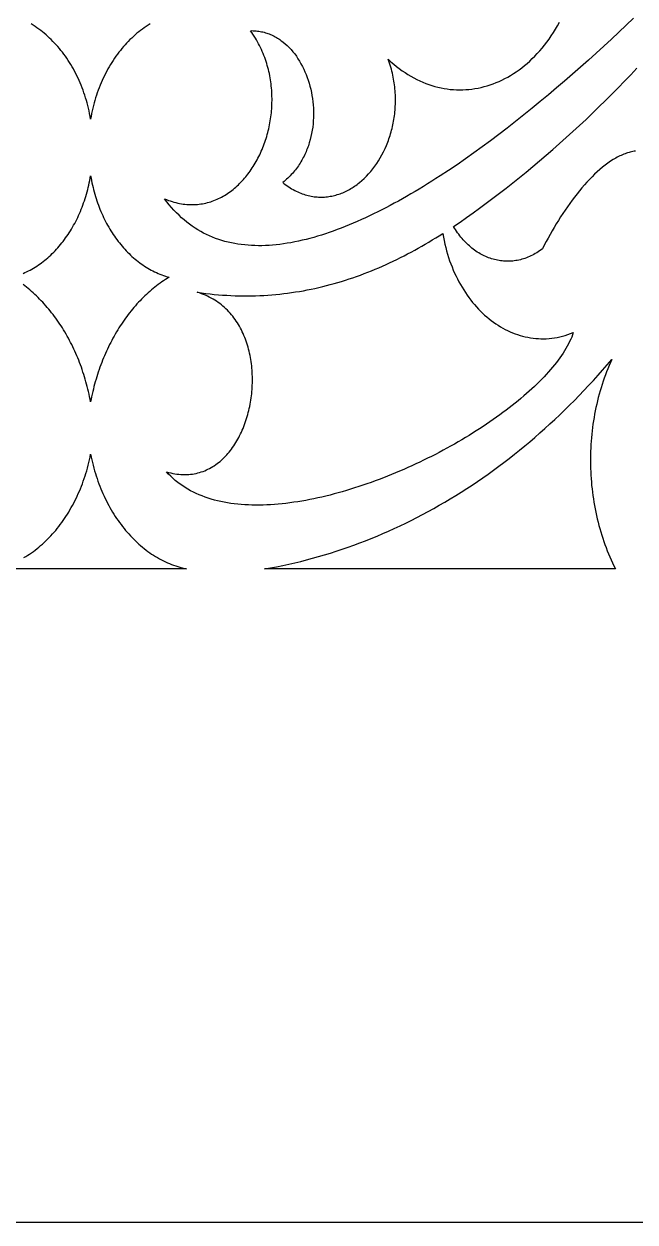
# Model space of a CAD drawing. Extents: x -4950 to -2150, y -1354 to 1346.
# Drawn here: x -4089 to -3925.2, y -1354.4 to -1033.4 of the extents above; entities that cross this region are included whole.
import ezdxf

# ---------------------------------------------------------------- set-up
doc = ezdxf.new("R2010")
doc.units = 0
doc.layers.add('LAYER_1', color=18, linetype='CONTINUOUS')

msp = doc.modelspace()

# ---------------------------------------------------------------- linework, layer by layer
at = {"layer": 'LAYER_1'}
for points in [[(-4949.84, -1354.38), (-2149.84, -1354.38), (-2149.84, 1345.62), (-4949.84, 1345.62)], [(-3941.79, -1116.05), (-3941.99, -1116.64), (-3942.22, -1117.24), (-3942.48, -1117.84), (-3942.76, -1118.45), (-3943.06, -1119.06), (-3943.39, -1119.67), (-3943.74, -1120.29), (-3944.11, -1120.91), (-3944.51, -1121.53), (-3944.92, -1122.16), (-3945.36, -1122.79), (-3945.82, -1123.42), (-3946.3, -1124.06), (-3946.8, -1124.69), (-3947.33, -1125.33), (-3947.87, -1125.97), (-3948.43, -1126.61), (-3949.01, -1127.25), (-3949.61, -1127.89), (-3950.23, -1128.54), (-3950.86, -1129.18), (-3951.52, -1129.83), (-3952.19, -1130.47), (-3952.88, -1131.11), (-3953.58, -1131.76), (-3954.31, -1132.4), (-3955.04, -1133.04), (-3955.8, -1133.68), (-3956.57, -1134.32), (-3957.35, -1134.96), (-3958.15, -1135.6), (-3958.96, -1136.23), (-3959.79, -1136.86), (-3960.63, -1137.49), (-3961.49, -1138.12), (-3962.35, -1138.74), (-3963.23, -1139.36), (-3964.13, -1139.98), (-3965.03, -1140.59), (-3965.95, -1141.2), (-3966.87, -1141.81), (-3967.81, -1142.41), (-3968.76, -1143.01), (-3969.72, -1143.6), (-3970.69, -1144.19), (-3971.66, -1144.77), (-3972.65, -1145.34), (-3973.65, -1145.91), (-3974.65, -1146.48), (-3975.66, -1147.04), (-3976.68, -1147.59), (-3977.71, -1148.14), (-3978.74, -1148.68), (-3979.78, -1149.21), (-3980.83, -1149.73), (-3981.88, -1150.25), (-3982.94, -1150.76), (-3984.01, -1151.26), (-3985.08, -1151.76), (-3986.15, -1152.24), (-3987.23, -1152.72), (-3988.31, -1153.19), (-3989.39, -1153.65), (-3990.48, -1154.1), (-3991.57, -1154.54), (-3992.67, -1154.97), (-3993.76, -1155.39), (-3994.86, -1155.8), (-3995.96, -1156.2), (-3997.06, -1156.59), (-3998.16, -1156.97), (-3999.26, -1157.33), (-4000.36, -1157.69), (-4001.47, -1158.04), (-4002.57, -1158.37), (-4003.67, -1158.69), (-4004.76, -1159), (-4005.86, -1159.3), (-4006.95, -1159.58), (-4008.05, -1159.85), (-4009.14, -1160.11), (-4010.22, -1160.36), (-4011.3, -1160.59), (-4012.38, -1160.81), (-4013.46, -1161.01), (-4014.53, -1161.2), (-4015.59, -1161.37), (-4016.65, -1161.53), (-4017.71, -1161.68), (-4018.76, -1161.81), (-4019.8, -1161.93), (-4020.83, -1162.03), (-4021.86, -1162.11), (-4022.88, -1162.18), (-4023.9, -1162.23), (-4024.9, -1162.27), (-4025.9, -1162.28), (-4026.89, -1162.29), (-4027.87, -1162.27), (-4028.84, -1162.24), (-4029.8, -1162.19), (-4030.75, -1162.12), (-4031.69, -1162.03), (-4032.62, -1161.93), (-4033.54, -1161.81), (-4034.45, -1161.66), (-4035.34, -1161.5), (-4036.22, -1161.32), (-4037.09, -1161.12), (-4037.95, -1160.91), (-4038.8, -1160.67), (-4039.63, -1160.41), (-4040.44, -1160.13), (-4041.25, -1159.83), (-4042.03, -1159.51), (-4042.81, -1159.17), (-4043.56, -1158.81), (-4044.3, -1158.43), (-4045.03, -1158.02), (-4045.74, -1157.59), (-4046.43, -1157.14), (-4047.11, -1156.67), (-4047.77, -1156.18), (-4048.41, -1155.66), (-4049.03, -1155.12), (-4049.63, -1154.56), (-4050.22, -1153.97), (-4050.78, -1153.36), (-4050.21, -1153.52), (-4049.65, -1153.66), (-4049.09, -1153.78), (-4048.53, -1153.88), (-4047.98, -1153.96), (-4047.44, -1154.02), (-4046.91, -1154.06), (-4046.38, -1154.09), (-4045.86, -1154.1), (-4045.34, -1154.08), (-4044.83, -1154.06), (-4044.33, -1154.01), (-4043.83, -1153.95), (-4043.34, -1153.87), (-4042.86, -1153.77), (-4042.38, -1153.66), (-4041.91, -1153.53), (-4041.45, -1153.39), (-4040.99, -1153.23), (-4040.54, -1153.05), (-4040.1, -1152.86), (-4039.66, -1152.66), (-4039.23, -1152.44), (-4038.81, -1152.21), (-4038.4, -1151.97), (-4037.99, -1151.71), (-4037.59, -1151.44), (-4037.2, -1151.15), (-4036.81, -1150.86), (-4036.43, -1150.55), (-4036.06, -1150.23), (-4035.7, -1149.89), (-4035.34, -1149.55), (-4034.99, -1149.19), (-4034.65, -1148.83), (-4034.32, -1148.45), (-4033.99, -1148.06), (-4033.67, -1147.67), (-4033.36, -1147.26), (-4033.06, -1146.84), (-4032.77, -1146.42), (-4032.48, -1145.98), (-4032.2, -1145.54), (-4031.93, -1145.09), (-4031.67, -1144.63), (-4031.41, -1144.16), (-4031.17, -1143.68), (-4030.93, -1143.2), (-4030.7, -1142.71), (-4030.47, -1142.22), (-4030.26, -1141.71), (-4030.06, -1141.2), (-4029.86, -1140.69), (-4029.67, -1140.17), (-4029.49, -1139.64), (-4029.32, -1139.11), (-4029.16, -1138.57), (-4029, -1138.03), (-4028.86, -1137.49), (-4028.72, -1136.94), (-4028.59, -1136.39), (-4028.47, -1135.83), (-4028.36, -1135.27), (-4028.26, -1134.71), (-4028.17, -1134.14), (-4028.09, -1133.57), (-4028.01, -1133.01), (-4027.95, -1132.43), (-4027.89, -1131.86), (-4027.84, -1131.29), (-4027.81, -1130.71), (-4027.78, -1130.14), (-4027.76, -1129.56), (-4027.75, -1128.98), (-4027.75, -1128.41), (-4027.76, -1127.83), (-4027.78, -1127.26), (-4027.81, -1126.68), (-4027.85, -1126.11), (-4027.9, -1125.54), (-4027.95, -1124.97), (-4028.02, -1124.4), (-4028.1, -1123.84), (-4028.19, -1123.27), (-4028.28, -1122.71), (-4028.39, -1122.16), (-4028.51, -1121.6), (-4028.64, -1121.05), (-4028.77, -1120.51), (-4028.92, -1119.97), (-4029.08, -1119.43), (-4029.25, -1118.9), (-4029.43, -1118.37), (-4029.62, -1117.85), (-4029.81, -1117.33), (-4030.02, -1116.82), (-4030.24, -1116.32), (-4030.47, -1115.82), (-4030.72, -1115.33), (-4030.97, -1114.85), (-4031.23, -1114.37), (-4031.5, -1113.9), (-4031.79, -1113.44), (-4032.08, -1112.99), (-4032.39, -1112.54), (-4032.71, -1112.11), (-4033.03, -1111.68), (-4033.37, -1111.26), (-4033.72, -1110.85), (-4034.08, -1110.45), (-4034.45, -1110.06), (-4034.84, -1109.69), (-4035.23, -1109.32), (-4035.64, -1108.96), (-4036.05, -1108.62), (-4036.48, -1108.28), (-4036.92, -1107.96), (-4037.37, -1107.65), (-4037.84, -1107.35), (-4038.31, -1107.06), (-4038.8, -1106.79), (-4039.3, -1106.53), (-4039.81, -1106.28), (-4040.33, -1106.05), (-4040.86, -1105.83), (-4041.41, -1105.63), (-4041.96, -1105.44), (-4042.53, -1105.26), (-4041.39, -1105.42), (-4040.25, -1105.56), (-4039.11, -1105.69), (-4037.98, -1105.81), (-4036.85, -1105.91), (-4035.73, -1105.99), (-4034.61, -1106.06), (-4033.5, -1106.12), (-4032.39, -1106.16), (-4031.28, -1106.19), (-4030.18, -1106.21), (-4029.08, -1106.21), (-4027.99, -1106.2), (-4026.9, -1106.17), (-4025.81, -1106.13), (-4024.73, -1106.08), (-4023.65, -1106.01), (-4022.57, -1105.93), (-4021.5, -1105.84), (-4020.44, -1105.73), (-4019.37, -1105.61), (-4018.31, -1105.48), (-4017.26, -1105.33), (-4016.2, -1105.17), (-4015.15, -1105), (-4014.11, -1104.82), (-4013.07, -1104.63), (-4012.03, -1104.42), (-4010.99, -1104.2), (-4009.96, -1103.96), (-4008.93, -1103.72), (-4007.91, -1103.46), (-4006.89, -1103.19), (-4005.87, -1102.91), (-4004.86, -1102.62), (-4003.85, -1102.32), (-4002.84, -1102), (-4001.83, -1101.68), (-4000.83, -1101.34), (-3999.83, -1100.99), (-3998.84, -1100.63), (-3997.85, -1100.26), (-3996.86, -1099.88), (-3995.87, -1099.49), (-3994.89, -1099.08), (-3993.91, -1098.67), (-3992.93, -1098.24), (-3991.96, -1097.81), (-3990.99, -1097.36), (-3990.02, -1096.91), (-3989.05, -1096.44), (-3988.09, -1095.97), (-3987.13, -1095.48), (-3986.18, -1094.98), (-3985.22, -1094.48), (-3984.27, -1093.96), (-3983.32, -1093.44), (-3982.38, -1092.9), (-3981.43, -1092.36), (-3980.49, -1091.81), (-3979.56, -1091.24), (-3978.62, -1090.67), (-3977.69, -1090.09), (-3976.76, -1089.5), (-3976.59, -1090.46), (-3976.4, -1091.4), (-3976.2, -1092.33), (-3975.97, -1093.24), (-3975.73, -1094.15), (-3975.47, -1095.04), (-3975.2, -1095.92), (-3974.91, -1096.78), (-3974.6, -1097.63), (-3974.28, -1098.47), (-3973.94, -1099.29), (-3973.58, -1100.1), (-3973.21, -1100.89), (-3972.83, -1101.67), (-3972.43, -1102.43), (-3972.02, -1103.17), (-3971.59, -1103.91), (-3971.15, -1104.62), (-3970.7, -1105.32), (-3970.24, -1106), (-3969.76, -1106.67), (-3969.27, -1107.32), (-3968.77, -1107.95), (-3968.25, -1108.56), (-3967.73, -1109.16), (-3967.19, -1109.74), (-3966.65, -1110.3), (-3966.09, -1110.84), (-3965.53, -1111.36), (-3964.95, -1111.87), (-3964.36, -1112.35), (-3963.77, -1112.82), (-3963.17, -1113.26), (-3962.55, -1113.69), (-3961.93, -1114.1), (-3961.31, -1114.48), (-3960.67, -1114.85), (-3960.03, -1115.19), (-3959.38, -1115.52), (-3958.72, -1115.82), (-3958.06, -1116.1), (-3957.39, -1116.36), (-3956.72, -1116.59), (-3956.04, -1116.81), (-3955.35, -1117), (-3954.66, -1117.17), (-3953.97, -1117.32), (-3953.27, -1117.44), (-3952.57, -1117.54), (-3951.86, -1117.61), (-3951.15, -1117.67), (-3950.44, -1117.69), (-3949.73, -1117.7), (-3949.01, -1117.68), (-3948.29, -1117.63), (-3947.57, -1117.56), (-3946.85, -1117.46), (-3946.13, -1117.34), (-3945.41, -1117.19), (-3944.68, -1117.01), (-3943.96, -1116.81), (-3943.23, -1116.59), (-3942.51, -1116.33)], [(-4024.49, -1179.38), (-4022.87, -1179.09), (-4021.26, -1178.79), (-4019.64, -1178.46), (-4018.03, -1178.11), (-4016.42, -1177.75), (-4014.82, -1177.36), (-4013.22, -1176.95), (-4011.62, -1176.53), (-4010.03, -1176.08), (-4008.44, -1175.62), (-4006.86, -1175.14), (-4005.28, -1174.63), (-4003.7, -1174.11), (-4002.13, -1173.57), (-4000.57, -1173.01), (-3999.01, -1172.43), (-3997.45, -1171.83), (-3995.9, -1171.21), (-3994.35, -1170.57), (-3992.81, -1169.92), (-3991.27, -1169.24), (-3989.74, -1168.55), (-3988.21, -1167.84), (-3986.69, -1167.11), (-3985.18, -1166.36), (-3983.67, -1165.59), (-3982.16, -1164.8), (-3980.67, -1164), (-3979.17, -1163.18), (-3977.69, -1162.33), (-3976.21, -1161.47), (-3974.73, -1160.6), (-3973.27, -1159.7), (-3971.81, -1158.79), (-3970.35, -1157.85), (-3968.9, -1156.9), (-3967.46, -1155.94), (-3966.03, -1154.95), (-3964.6, -1153.95), (-3963.18, -1152.92), (-3961.77, -1151.88), (-3960.36, -1150.83), (-3958.96, -1149.75), (-3957.57, -1148.66), (-3956.19, -1147.55), (-3954.81, -1146.43), (-3953.45, -1145.28), (-3952.09, -1144.12), (-3950.73, -1142.94), (-3949.39, -1141.75), (-3948.05, -1140.53), (-3946.73, -1139.31), (-3945.41, -1138.06), (-3944.1, -1136.8), (-3942.79, -1135.51), (-3941.5, -1134.22), (-3940.22, -1132.9), (-3938.94, -1131.57), (-3937.67, -1130.23), (-3936.41, -1128.86), (-3935.16, -1127.48), (-3933.92, -1126.09), (-3932.69, -1124.67), (-3931.47, -1123.24), (-3931.84, -1124.06), (-3932.2, -1124.89), (-3932.54, -1125.72), (-3932.87, -1126.56), (-3933.19, -1127.41), (-3933.5, -1128.26), (-3933.79, -1129.11), (-3934.07, -1129.97), (-3934.34, -1130.83), (-3934.6, -1131.7), (-3934.85, -1132.58), (-3935.08, -1133.45), (-3935.3, -1134.34), (-3935.51, -1135.22), (-3935.71, -1136.11), (-3935.89, -1137), (-3936.06, -1137.9), (-3936.22, -1138.79), (-3936.37, -1139.69), (-3936.51, -1140.6), (-3936.63, -1141.5), (-3936.74, -1142.41), (-3936.84, -1143.31), (-3936.93, -1144.22), (-3937, -1145.14), (-3937.06, -1146.05), (-3937.11, -1146.96), (-3937.15, -1147.87), (-3937.18, -1148.79), (-3937.19, -1149.7), (-3937.19, -1150.62), (-3937.18, -1151.53), (-3937.16, -1152.44), (-3937.13, -1153.36), (-3937.08, -1154.27), (-3937.02, -1155.18), (-3936.95, -1156.09), (-3936.87, -1157), (-3936.77, -1157.9), (-3936.66, -1158.81), (-3936.55, -1159.71), (-3936.41, -1160.61), (-3936.27, -1161.51), (-3936.12, -1162.4), (-3935.95, -1163.29), (-3935.77, -1164.18), (-3935.58, -1165.07), (-3935.37, -1165.95), (-3935.16, -1166.83), (-3934.93, -1167.7), (-3934.69, -1168.57), (-3934.44, -1169.43), (-3934.18, -1170.29), (-3933.9, -1171.15), (-3933.62, -1172), (-3933.32, -1172.84), (-3933, -1173.68), (-3932.68, -1174.52), (-3932.35, -1175.34), (-3932, -1176.16), (-3931.64, -1176.98), (-3931.27, -1177.79), (-3930.89, -1178.59), (-3930.49, -1179.38)]]:
    msp.add_lwpolyline(points, close=True, dxfattribs=at)
for points in [[(-4055.17, -1033.35), (-4055.69, -1033.67), (-4056.21, -1034), (-4056.72, -1034.35), (-4057.22, -1034.71), (-4057.71, -1035.08), (-4058.21, -1035.47), (-4058.69, -1035.86), (-4059.17, -1036.27), (-4059.64, -1036.69), (-4060.1, -1037.12), (-4060.56, -1037.56), (-4061.01, -1038.01), (-4061.45, -1038.48), (-4061.88, -1038.95), (-4062.31, -1039.43), (-4062.73, -1039.93), (-4063.14, -1040.44), (-4063.54, -1040.95), (-4063.94, -1041.48), (-4064.33, -1042.01), (-4064.71, -1042.56), (-4065.08, -1043.11), (-4065.44, -1043.67), (-4065.79, -1044.25), (-4066.14, -1044.83), (-4066.47, -1045.42), (-4066.8, -1046.02), (-4067.12, -1046.63), (-4067.42, -1047.24), (-4067.72, -1047.87), (-4068.01, -1048.5), (-4068.29, -1049.14), (-4068.56, -1049.79), (-4068.82, -1050.44), (-4069.07, -1051.11), (-4069.31, -1051.78), (-4069.53, -1052.45), (-4069.75, -1053.14), (-4069.96, -1053.83), (-4070.15, -1054.53), (-4070.34, -1055.23), (-4070.51, -1055.94), (-4070.68, -1056.66), (-4070.83, -1057.38), (-4070.97, -1058.11), (-4071.1, -1058.84), (-4071.23, -1058.11), (-4071.37, -1057.38), (-4071.52, -1056.66), (-4071.68, -1055.94), (-4071.86, -1055.23), (-4072.04, -1054.53), (-4072.24, -1053.83), (-4072.45, -1053.14), (-4072.66, -1052.45), (-4072.89, -1051.78), (-4073.13, -1051.11), (-4073.38, -1050.44), (-4073.64, -1049.79), (-4073.91, -1049.14), (-4074.19, -1048.5), (-4074.47, -1047.87), (-4074.77, -1047.24), (-4075.08, -1046.63), (-4075.4, -1046.02), (-4075.72, -1045.42), (-4076.06, -1044.83), (-4076.4, -1044.25), (-4076.76, -1043.67), (-4077.12, -1043.11), (-4077.49, -1042.56), (-4077.87, -1042.01), (-4078.26, -1041.48), (-4078.65, -1040.95), (-4079.06, -1040.44), (-4079.47, -1039.93), (-4079.89, -1039.43), (-4080.31, -1038.95), (-4080.75, -1038.48), (-4081.19, -1038.01), (-4081.64, -1037.56), (-4082.1, -1037.12), (-4082.56, -1036.69), (-4083.03, -1036.27), (-4083.51, -1035.86), (-4083.99, -1035.47), (-4084.48, -1035.08), (-4084.98, -1034.71), (-4085.48, -1034.35), (-4085.99, -1034), (-4086.51, -1033.67), (-4087.03, -1033.35)], [(-3925.62, -1031.76), (-3927.58, -1033.64), (-3929.56, -1035.52), (-3931.58, -1037.41), (-3933.61, -1039.3), (-3935.67, -1041.18), (-3937.75, -1043.06), (-3939.85, -1044.94), (-3941.97, -1046.8), (-3944.11, -1048.66), (-3946.26, -1050.51), (-3948.43, -1052.34), (-3950.62, -1054.16), (-3952.81, -1055.96), (-3955.02, -1057.74), (-3957.24, -1059.5), (-3959.46, -1061.24), (-3961.7, -1062.95), (-3963.94, -1064.64), (-3966.18, -1066.29), (-3968.43, -1067.92), (-3970.69, -1069.51), (-3972.94, -1071.06), (-3975.2, -1072.58), (-3977.45, -1074.06), (-3978.57, -1074.79), (-3979.7, -1075.5), (-3980.82, -1076.2), (-3981.95, -1076.9), (-3983.07, -1077.58), (-3984.19, -1078.25), (-3985.31, -1078.91), (-3986.43, -1079.55), (-3987.54, -1080.19), (-3988.66, -1080.81), (-3989.77, -1081.41), (-3990.88, -1082.01), (-3991.99, -1082.59), (-3993.09, -1083.16), (-3994.19, -1083.72), (-3995.29, -1084.26), (-3996.39, -1084.78), (-3997.48, -1085.3), (-3998.57, -1085.79), (-3999.66, -1086.28), (-4000.74, -1086.74), (-4001.82, -1087.2), (-4002.89, -1087.63), (-4003.96, -1088.05), (-4005.03, -1088.46), (-4006.09, -1088.85), (-4007.15, -1089.22), (-4008.2, -1089.57), (-4009.25, -1089.91), (-4010.29, -1090.23), (-4011.33, -1090.53), (-4012.36, -1090.81), (-4013.39, -1091.08), (-4014.41, -1091.33), (-4015.42, -1091.55), (-4016.43, -1091.76), (-4017.43, -1091.96), (-4018.43, -1092.13), (-4019.42, -1092.28), (-4020.4, -1092.41), (-4021.38, -1092.52), (-4022.35, -1092.61), (-4023.31, -1092.68), (-4024.26, -1092.73), (-4025.21, -1092.76), (-4026.15, -1092.77), (-4027.08, -1092.75), (-4028.01, -1092.72), (-4028.92, -1092.66), (-4029.83, -1092.58), (-4030.73, -1092.47), (-4031.62, -1092.35), (-4032.5, -1092.2), (-4033.38, -1092.02), (-4034.24, -1091.83), (-4035.1, -1091.61), (-4035.95, -1091.36), (-4036.78, -1091.09), (-4037.61, -1090.8), (-4038.43, -1090.48), (-4039.24, -1090.14), (-4040.03, -1089.77), (-4040.82, -1089.37), (-4041.6, -1088.95), (-4042.36, -1088.51), (-4043.12, -1088.03), (-4043.87, -1087.54), (-4044.6, -1087.01), (-4045.32, -1086.46), (-4046.03, -1085.88), (-4046.73, -1085.27), (-4047.42, -1084.63), (-4048.1, -1083.97), (-4048.77, -1083.28), (-4049.42, -1082.55), (-4050.06, -1081.8), (-4050.69, -1081.03), (-4051.3, -1080.22), (-4050.79, -1080.42), (-4050.28, -1080.62), (-4049.78, -1080.79), (-4049.27, -1080.95), (-4048.77, -1081.1), (-4048.27, -1081.23), (-4047.78, -1081.34), (-4047.28, -1081.44), (-4046.79, -1081.53), (-4046.3, -1081.6), (-4045.82, -1081.66), (-4045.34, -1081.71), (-4044.86, -1081.74), (-4044.38, -1081.76), (-4043.91, -1081.76), (-4043.44, -1081.75), (-4042.97, -1081.73), (-4042.51, -1081.7), (-4042.05, -1081.65), (-4041.59, -1081.59), (-4041.14, -1081.51), (-4040.69, -1081.43), (-4040.24, -1081.33), (-4039.8, -1081.22), (-4039.36, -1081.1), (-4038.93, -1080.97), (-4038.5, -1080.82), (-4038.07, -1080.67), (-4037.65, -1080.5), (-4037.23, -1080.32), (-4036.81, -1080.14), (-4036.41, -1079.94), (-4036, -1079.73), (-4035.6, -1079.51), (-4035.2, -1079.28), (-4034.81, -1079.04), (-4034.43, -1078.78), (-4034.04, -1078.52), (-4033.67, -1078.25), (-4033.29, -1077.98), (-4032.93, -1077.69), (-4032.56, -1077.39), (-4032.21, -1077.08), (-4031.86, -1076.77), (-4031.51, -1076.44), (-4031.17, -1076.11), (-4030.83, -1075.77), (-4030.5, -1075.42), (-4030.18, -1075.06), (-4029.86, -1074.7), (-4029.55, -1074.33), (-4029.24, -1073.95), (-4028.94, -1073.56), (-4028.64, -1073.16), (-4028.35, -1072.76), (-4028.07, -1072.35), (-4027.79, -1071.94), (-4027.52, -1071.52), (-4027.25, -1071.09), (-4026.99, -1070.66), (-4026.74, -1070.21), (-4026.5, -1069.77), (-4026.26, -1069.32), (-4026.02, -1068.86), (-4025.8, -1068.39), (-4025.58, -1067.93), (-4025.37, -1067.45), (-4025.16, -1066.97), (-4024.96, -1066.49), (-4024.77, -1066), (-4024.59, -1065.51), (-4024.41, -1065.01), (-4024.24, -1064.51), (-4024.08, -1064.01), (-4023.93, -1063.5), (-4023.78, -1062.98), (-4023.64, -1062.47), (-4023.51, -1061.95), (-4023.38, -1061.42), (-4023.27, -1060.9), (-4023.16, -1060.37), (-4023.06, -1059.84), (-4022.97, -1059.3), (-4022.88, -1058.77), (-4022.81, -1058.23), (-4022.74, -1057.69), (-4022.68, -1057.14), (-4022.63, -1056.6), (-4022.58, -1056.05), (-4022.55, -1055.5), (-4022.52, -1054.95), (-4022.51, -1054.4), (-4022.5, -1053.85), (-4022.5, -1053.3), (-4022.51, -1052.75), (-4022.53, -1052.19), (-4022.55, -1051.64), (-4022.59, -1051.08), (-4022.64, -1050.53), (-4022.69, -1049.97), (-4022.76, -1049.42), (-4022.83, -1048.87), (-4022.91, -1048.31), (-4023.01, -1047.76), (-4023.11, -1047.21), (-4023.22, -1046.66), (-4023.34, -1046.11), (-4023.47, -1045.56), (-4023.61, -1045.02), (-4023.77, -1044.47), (-4023.93, -1043.93), (-4024.1, -1043.39), (-4024.28, -1042.85), (-4024.47, -1042.32), (-4024.67, -1041.78), (-4024.89, -1041.25), (-4025.11, -1040.72), (-4025.34, -1040.2), (-4025.59, -1039.68), (-4025.84, -1039.16), (-4026.11, -1038.64), (-4026.39, -1038.13), (-4026.67, -1037.62), (-4026.97, -1037.12), (-4027.28, -1036.62), (-4027.6, -1036.12), (-4027.93, -1035.63), (-4028.28, -1035.15), (-4027.9, -1035.14), (-4027.52, -1035.15), (-4027.15, -1035.17), (-4026.77, -1035.2), (-4026.41, -1035.24), (-4026.04, -1035.29), (-4025.68, -1035.35), (-4025.33, -1035.42), (-4024.97, -1035.5), (-4024.62, -1035.59), (-4024.28, -1035.69), (-4023.93, -1035.79), (-4023.59, -1035.91), (-4023.26, -1036.04), (-4022.93, -1036.17), (-4022.6, -1036.31), (-4022.27, -1036.47), (-4021.95, -1036.63), (-4021.64, -1036.79), (-4021.33, -1036.97), (-4021.02, -1037.15), (-4020.71, -1037.35), (-4020.41, -1037.55), (-4020.12, -1037.76), (-4019.83, -1037.97), (-4019.54, -1038.19), (-4018.98, -1038.66), (-4018.43, -1039.16), (-4017.91, -1039.68), (-4017.4, -1040.23), (-4016.91, -1040.8), (-4016.43, -1041.4), (-4015.98, -1042.02), (-4015.55, -1042.66), (-4015.13, -1043.33), (-4014.74, -1044.01), (-4014.36, -1044.71), (-4014.01, -1045.43), (-4013.68, -1046.16), (-4013.37, -1046.91), (-4013.07, -1047.68), (-4012.81, -1048.45), (-4012.56, -1049.24), (-4012.34, -1050.04), (-4012.14, -1050.86), (-4011.96, -1051.68), (-4011.8, -1052.5), (-4011.67, -1053.34), (-4011.56, -1054.18), (-4011.48, -1055.03), (-4011.42, -1055.88), (-4011.39, -1056.73), (-4011.38, -1057.58), (-4011.4, -1058.44), (-4011.45, -1059.29), (-4011.52, -1060.15), (-4011.61, -1061), (-4011.74, -1061.85), (-4011.89, -1062.69), (-4012.07, -1063.52), (-4012.28, -1064.35), (-4012.51, -1065.18), (-4012.64, -1065.58), (-4012.77, -1065.99), (-4012.92, -1066.39), (-4013.07, -1066.79), (-4013.22, -1067.19), (-4013.39, -1067.59), (-4013.56, -1067.98), (-4013.74, -1068.37), (-4013.93, -1068.75), (-4014.12, -1069.13), (-4014.32, -1069.51), (-4014.53, -1069.89), (-4014.75, -1070.26), (-4014.97, -1070.63), (-4015.2, -1070.99), (-4015.44, -1071.35), (-4015.69, -1071.7), (-4015.95, -1072.05), (-4016.21, -1072.4), (-4016.48, -1072.74), (-4016.76, -1073.07), (-4017.05, -1073.41), (-4017.34, -1073.73), (-4017.65, -1074.05), (-4017.96, -1074.37), (-4018.28, -1074.68), (-4018.61, -1074.98), (-4018.94, -1075.28), (-4019.29, -1075.57), (-4019.64, -1075.86), (-4019.24, -1076.17), (-4018.84, -1076.46), (-4018.44, -1076.74), (-4018.04, -1077.01), (-4017.64, -1077.26), (-4017.24, -1077.5), (-4016.83, -1077.73), (-4016.43, -1077.95), (-4016.03, -1078.15), (-4015.62, -1078.34), (-4015.22, -1078.52), (-4014.82, -1078.68), (-4014.42, -1078.83), (-4014.01, -1078.97), (-4013.61, -1079.1), (-4013.21, -1079.22), (-4012.81, -1079.32), (-4012.41, -1079.42), (-4012.01, -1079.5), (-4011.61, -1079.57), (-4011.21, -1079.63), (-4010.81, -1079.67), (-4010.41, -1079.71), (-4010.02, -1079.73), (-4009.62, -1079.75), (-4009.23, -1079.75), (-4008.84, -1079.74), (-4008.44, -1079.72), (-4008.06, -1079.69), (-4007.67, -1079.65), (-4007.28, -1079.6), (-4006.9, -1079.54), (-4006.52, -1079.47), (-4006.13, -1079.39), (-4005.76, -1079.3), (-4005.38, -1079.2), (-4005.01, -1079.09), (-4004.63, -1078.97), (-4004.26, -1078.84), (-4003.9, -1078.7), (-4003.53, -1078.56), (-4003.17, -1078.4), (-4002.81, -1078.23), (-4002.46, -1078.06), (-4002.1, -1077.87), (-4001.75, -1077.68), (-4001.41, -1077.48), (-4001.06, -1077.27), (-4000.72, -1077.06), (-4000.38, -1076.83), (-4000.05, -1076.6), (-3999.72, -1076.35), (-3999.39, -1076.1), (-3999.07, -1075.85), (-3998.43, -1075.31), (-3997.81, -1074.74), (-3997.21, -1074.14), (-3996.62, -1073.52), (-3996.05, -1072.86), (-3995.5, -1072.18), (-3994.97, -1071.48), (-3994.46, -1070.75), (-3993.97, -1070), (-3993.5, -1069.22), (-3993.05, -1068.42), (-3992.63, -1067.6), (-3992.22, -1066.76), (-3991.85, -1065.9), (-3991.49, -1065.02), (-3991.33, -1064.58), (-3991.17, -1064.13), (-3991.01, -1063.67), (-3990.86, -1063.22), (-3990.72, -1062.75), (-3990.59, -1062.29), (-3990.46, -1061.82), (-3990.34, -1061.34), (-3990.23, -1060.87), (-3990.12, -1060.39), (-3990.02, -1059.9), (-3989.93, -1059.41), (-3989.85, -1058.92), (-3989.77, -1058.43), (-3989.7, -1057.94), (-3989.64, -1057.44), (-3989.59, -1056.93), (-3989.54, -1056.43), (-3989.5, -1055.92), (-3989.47, -1055.42), (-3989.45, -1054.9), (-3989.43, -1054.39), (-3989.43, -1053.88), (-3989.43, -1053.36), (-3989.44, -1052.84), (-3989.46, -1052.32), (-3989.49, -1051.8), (-3989.53, -1051.27), (-3989.57, -1050.75), (-3989.63, -1050.22), (-3989.69, -1049.69), (-3989.76, -1049.17), (-3989.84, -1048.64), (-3989.93, -1048.11), (-3990.03, -1047.58), (-3990.14, -1047.04), (-3990.26, -1046.51), (-3990.39, -1045.98), (-3990.53, -1045.45), (-3990.68, -1044.92), (-3990.83, -1044.38), (-3991, -1043.85), (-3991.18, -1043.32), (-3991.37, -1042.79), (-3990.64, -1043.46), (-3989.9, -1044.11), (-3989.15, -1044.72), (-3988.4, -1045.31), (-3987.64, -1045.87), (-3986.87, -1046.39), (-3986.1, -1046.89), (-3985.31, -1047.36), (-3984.52, -1047.8), (-3983.73, -1048.22), (-3982.93, -1048.6), (-3982.13, -1048.95), (-3981.32, -1049.28), (-3980.51, -1049.58), (-3979.69, -1049.85), (-3978.87, -1050.09), (-3978.05, -1050.3), (-3977.22, -1050.48), (-3976.4, -1050.64), (-3975.57, -1050.77), (-3974.74, -1050.87), (-3973.91, -1050.94), (-3973.08, -1050.98), (-3972.25, -1051), (-3971.42, -1050.99), (-3970.6, -1050.95), (-3969.77, -1050.89), (-3968.94, -1050.79), (-3968.12, -1050.67), (-3967.3, -1050.52), (-3966.49, -1050.35), (-3965.67, -1050.15), (-3964.86, -1049.92), (-3964.06, -1049.66), (-3963.26, -1049.38), (-3962.46, -1049.07), (-3961.67, -1048.73), (-3960.89, -1048.37), (-3960.11, -1047.98), (-3959.34, -1047.57), (-3958.58, -1047.12), (-3957.82, -1046.66), (-3957.07, -1046.16), (-3956.33, -1045.64), (-3955.6, -1045.1), (-3954.88, -1044.52), (-3954.17, -1043.93), (-3953.47, -1043.3), (-3952.78, -1042.65), (-3952.1, -1041.98), (-3951.43, -1041.28), (-3950.77, -1040.55), (-3950.13, -1039.8), (-3949.49, -1039.02), (-3948.88, -1038.22), (-3948.27, -1037.4), (-3947.68, -1036.54), (-3947.1, -1035.67), (-3946.54, -1034.77), (-3945.99, -1033.84), (-3945.46, -1032.89)], [(-3925.09, -1067.44), (-3925.44, -1067.48), (-3925.8, -1067.54), (-3926.15, -1067.61), (-3926.51, -1067.69), (-3926.86, -1067.78), (-3927.22, -1067.88), (-3927.57, -1067.99), (-3927.93, -1068.12), (-3928.28, -1068.25), (-3928.64, -1068.4), (-3929, -1068.56), (-3929.35, -1068.72), (-3929.71, -1068.9), (-3930.07, -1069.09), (-3930.42, -1069.28), (-3931.14, -1069.7), (-3931.85, -1070.16), (-3932.56, -1070.66), (-3933.26, -1071.19), (-3933.97, -1071.75), (-3934.67, -1072.34), (-3935.37, -1072.97), (-3936.07, -1073.62), (-3936.76, -1074.3), (-3937.44, -1075.01), (-3938.13, -1075.74), (-3938.8, -1076.5), (-3939.47, -1077.28), (-3940.14, -1078.08), (-3940.79, -1078.9), (-3941.44, -1079.73), (-3942.09, -1080.59), (-3942.72, -1081.46), (-3943.35, -1082.34), (-3943.96, -1083.24), (-3944.57, -1084.15), (-3945.17, -1085.07), (-3945.76, -1085.99), (-3946.33, -1086.93), (-3946.9, -1087.87), (-3947.46, -1088.82), (-3948, -1089.76), (-3948.53, -1090.72), (-3949.05, -1091.67), (-3949.55, -1092.62), (-3950.04, -1093.57), (-3950.42, -1093.86), (-3950.8, -1094.13), (-3951.18, -1094.39), (-3951.57, -1094.64), (-3951.96, -1094.88), (-3952.35, -1095.1), (-3952.75, -1095.31), (-3953.14, -1095.5), (-3953.54, -1095.69), (-3953.94, -1095.86), (-3954.34, -1096.02), (-3954.75, -1096.16), (-3955.15, -1096.29), (-3955.56, -1096.41), (-3955.96, -1096.52), (-3956.37, -1096.62), (-3956.78, -1096.7), (-3957.19, -1096.77), (-3957.6, -1096.83), (-3958.01, -1096.88), (-3958.42, -1096.91), (-3958.83, -1096.93), (-3959.24, -1096.94), (-3959.65, -1096.94), (-3960.05, -1096.93), (-3960.46, -1096.9), (-3960.87, -1096.86), (-3961.27, -1096.81), (-3961.68, -1096.75), (-3962.08, -1096.68), (-3962.48, -1096.59), (-3962.88, -1096.5), (-3963.28, -1096.39), (-3963.68, -1096.27), (-3964.07, -1096.14), (-3964.46, -1096), (-3964.85, -1095.84), (-3965.24, -1095.68), (-3965.62, -1095.5), (-3966, -1095.32), (-3966.38, -1095.12), (-3966.76, -1094.91), (-3967.13, -1094.69), (-3967.5, -1094.46), (-3967.86, -1094.21), (-3968.22, -1093.96), (-3968.58, -1093.7), (-3968.93, -1093.42), (-3969.27, -1093.14), (-3969.62, -1092.84), (-3969.96, -1092.53), (-3970.29, -1092.22), (-3970.62, -1091.89), (-3970.94, -1091.55), (-3971.26, -1091.2), (-3971.57, -1090.84), (-3971.88, -1090.47), (-3972.18, -1090.09), (-3972.48, -1089.7), (-3972.77, -1089.3), (-3973.05, -1088.89), (-3973.33, -1088.47), (-3973.6, -1088.04), (-3973.86, -1087.6), (-3972.13, -1086.42), (-3970.38, -1085.21), (-3968.63, -1083.97), (-3966.87, -1082.7), (-3965.1, -1081.4), (-3963.32, -1080.07), (-3961.54, -1078.71), (-3959.76, -1077.33), (-3957.97, -1075.92), (-3956.18, -1074.49), (-3954.39, -1073.03), (-3952.6, -1071.54), (-3950.81, -1070.04), (-3949.02, -1068.51), (-3947.24, -1066.96), (-3945.45, -1065.39), (-3943.68, -1063.8), (-3941.9, -1062.19), (-3940.14, -1060.56), (-3938.38, -1058.91), (-3936.63, -1057.25), (-3934.9, -1055.57), (-3933.17, -1053.87), (-3931.45, -1052.16), (-3929.75, -1050.44), (-3928.06, -1048.7), (-3926.39, -1046.95), (-3924.73, -1045.19)], [(-4089.18, -1100.2), (-4088.71, -1099.99), (-4088.24, -1099.77), (-4087.78, -1099.54), (-4087.32, -1099.3), (-4086.87, -1099.05), (-4086.42, -1098.79), (-4085.97, -1098.52), (-4085.53, -1098.23), (-4085.09, -1097.94), (-4084.66, -1097.64), (-4084.23, -1097.33), (-4083.81, -1097.01), (-4083.39, -1096.68), (-4082.98, -1096.34), (-4082.58, -1096), (-4082.17, -1095.64), (-4081.78, -1095.27), (-4081.39, -1094.9), (-4081, -1094.52), (-4080.62, -1094.12), (-4080.25, -1093.72), (-4079.88, -1093.31), (-4079.52, -1092.9), (-4079.16, -1092.47), (-4078.81, -1092.04), (-4078.47, -1091.6), (-4078.13, -1091.15), (-4077.8, -1090.69), (-4077.47, -1090.23), (-4077.15, -1089.76), (-4076.84, -1089.28), (-4076.53, -1088.79), (-4076.23, -1088.3), (-4075.94, -1087.8), (-4075.65, -1087.29), (-4075.37, -1086.78), (-4075.1, -1086.26), (-4074.83, -1085.73), (-4074.57, -1085.2), (-4074.32, -1084.66), (-4074.08, -1084.12), (-4073.84, -1083.56), (-4073.61, -1083.01), (-4073.39, -1082.44), (-4073.17, -1081.88), (-4072.97, -1081.3), (-4072.77, -1080.72), (-4072.57, -1080.14), (-4072.39, -1079.55), (-4072.21, -1078.95), (-4072.05, -1078.35), (-4071.89, -1077.75), (-4071.73, -1077.14), (-4071.59, -1076.53), (-4071.45, -1075.91), (-4071.33, -1075.29), (-4071.21, -1074.66), (-4071.1, -1074.03), (-4070.99, -1074.66), (-4070.87, -1075.29), (-4070.74, -1075.91), (-4070.61, -1076.53), (-4070.46, -1077.14), (-4070.31, -1077.75), (-4070.15, -1078.35), (-4069.98, -1078.95), (-4069.81, -1079.55), (-4069.62, -1080.14), (-4069.43, -1080.72), (-4069.23, -1081.3), (-4069.02, -1081.88), (-4068.81, -1082.44), (-4068.59, -1083.01), (-4068.36, -1083.56), (-4068.12, -1084.12), (-4067.87, -1084.66), (-4067.62, -1085.2), (-4067.36, -1085.73), (-4067.1, -1086.26), (-4066.82, -1086.78), (-4066.54, -1087.29), (-4066.26, -1087.8), (-4065.96, -1088.3), (-4065.66, -1088.79), (-4065.36, -1089.28), (-4065.05, -1089.76), (-4064.73, -1090.23), (-4064.4, -1090.69), (-4064.07, -1091.15), (-4063.73, -1091.6), (-4063.38, -1092.04), (-4063.03, -1092.47), (-4062.68, -1092.9), (-4062.32, -1093.31), (-4061.95, -1093.72), (-4061.57, -1094.12), (-4061.19, -1094.52), (-4060.81, -1094.9), (-4060.42, -1095.27), (-4060.02, -1095.64), (-4059.62, -1096), (-4059.21, -1096.34), (-4058.8, -1096.68), (-4058.39, -1097.01), (-4057.96, -1097.33), (-4057.54, -1097.64), (-4057.1, -1097.94), (-4056.67, -1098.23), (-4056.23, -1098.52), (-4055.78, -1098.79), (-4055.33, -1099.05), (-4054.88, -1099.3), (-4054.42, -1099.54), (-4053.95, -1099.77), (-4053.48, -1099.99), (-4053.01, -1100.2), (-4052.54, -1100.39), (-4052.06, -1100.58), (-4051.57, -1100.75), (-4051.08, -1100.92), (-4050.59, -1101.07), (-4050.1, -1101.21), (-4050.59, -1101.52), (-4051.08, -1101.83), (-4051.56, -1102.15), (-4052.04, -1102.48), (-4052.51, -1102.82), (-4052.99, -1103.17), (-4053.45, -1103.52), (-4053.91, -1103.88), (-4054.37, -1104.26), (-4054.82, -1104.63), (-4055.27, -1105.02), (-4055.72, -1105.42), (-4056.15, -1105.82), (-4056.59, -1106.23), (-4057.02, -1106.64), (-4057.44, -1107.07), (-4057.86, -1107.5), (-4058.27, -1107.94), (-4058.68, -1108.39), (-4059.09, -1108.84), (-4059.49, -1109.3), (-4059.88, -1109.77), (-4060.27, -1110.24), (-4060.65, -1110.72), (-4061.03, -1111.21), (-4061.4, -1111.71), (-4061.77, -1112.21), (-4062.13, -1112.71), (-4062.49, -1113.23), (-4062.84, -1113.75), (-4063.18, -1114.28), (-4063.52, -1114.81), (-4063.85, -1115.35), (-4064.18, -1115.89), (-4064.5, -1116.44), (-4064.82, -1117), (-4065.13, -1117.56), (-4065.43, -1118.13), (-4065.73, -1118.7), (-4066.02, -1119.28), (-4066.31, -1119.86), (-4066.59, -1120.45), (-4066.86, -1121.05), (-4067.13, -1121.65), (-4067.39, -1122.25), (-4067.65, -1122.86), (-4067.9, -1123.47), (-4068.14, -1124.09), (-4068.37, -1124.72), (-4068.6, -1125.35), (-4068.83, -1125.98), (-4069.04, -1126.62), (-4069.25, -1127.26), (-4069.45, -1127.91), (-4069.65, -1128.56), (-4069.84, -1129.21), (-4070.02, -1129.87), (-4070.2, -1130.54), (-4070.36, -1131.2), (-4070.52, -1131.87), (-4070.68, -1132.55), (-4070.83, -1133.23), (-4070.97, -1133.91), (-4071.1, -1134.59), (-4071.23, -1133.91), (-4071.37, -1133.23), (-4071.52, -1132.55), (-4071.67, -1131.87), (-4071.83, -1131.2), (-4072, -1130.54), (-4072.18, -1129.87), (-4072.36, -1129.21), (-4072.55, -1128.56), (-4072.74, -1127.91), (-4072.95, -1127.26), (-4073.16, -1126.62), (-4073.37, -1125.98), (-4073.59, -1125.35), (-4073.82, -1124.72), (-4074.06, -1124.09), (-4074.3, -1123.47), (-4074.55, -1122.86), (-4074.8, -1122.25), (-4075.06, -1121.65), (-4075.33, -1121.05), (-4075.61, -1120.45), (-4075.89, -1119.86), (-4076.17, -1119.28), (-4076.46, -1118.7), (-4076.76, -1118.13), (-4077.07, -1117.56), (-4077.38, -1117), (-4077.69, -1116.44), (-4078.01, -1115.89), (-4078.34, -1115.35), (-4078.68, -1114.81), (-4079.02, -1114.28), (-4079.36, -1113.75), (-4079.71, -1113.23), (-4080.07, -1112.71), (-4080.43, -1112.21), (-4080.8, -1111.71), (-4081.17, -1111.21), (-4081.55, -1110.72), (-4081.93, -1110.24), (-4082.32, -1109.77), (-4082.71, -1109.3), (-4083.11, -1108.84), (-4083.51, -1108.39), (-4083.92, -1107.94), (-4084.34, -1107.5), (-4084.76, -1107.07), (-4085.18, -1106.64), (-4085.61, -1106.23), (-4086.04, -1105.82), (-4086.48, -1105.42), (-4086.92, -1105.02), (-4087.37, -1104.63), (-4087.83, -1104.26), (-4088.28, -1103.88), (-4088.74, -1103.52), (-4089.21, -1103.17)], [(-4089, -1176.35), (-4088.48, -1176.04), (-4087.96, -1175.71), (-4087.45, -1175.38), (-4086.94, -1175.03), (-4086.44, -1174.68), (-4085.95, -1174.31), (-4085.46, -1173.93), (-4084.97, -1173.54), (-4084.49, -1173.13), (-4084.02, -1172.72), (-4083.56, -1172.3), (-4083.09, -1171.86), (-4082.64, -1171.42), (-4082.19, -1170.96), (-4081.75, -1170.49), (-4081.31, -1170.02), (-4080.88, -1169.53), (-4080.46, -1169.04), (-4080.05, -1168.53), (-4079.64, -1168.01), (-4079.23, -1167.49), (-4078.84, -1166.96), (-4078.45, -1166.41), (-4078.07, -1165.86), (-4077.7, -1165.3), (-4077.33, -1164.73), (-4076.98, -1164.15), (-4076.63, -1163.56), (-4076.28, -1162.96), (-4075.95, -1162.35), (-4075.62, -1161.74), (-4075.3, -1161.12), (-4074.99, -1160.49), (-4074.69, -1159.85), (-4074.4, -1159.2), (-4074.12, -1158.55), (-4073.84, -1157.89), (-4073.57, -1157.22), (-4073.32, -1156.54), (-4073.07, -1155.86), (-4072.83, -1155.17), (-4072.6, -1154.47), (-4072.38, -1153.77), (-4072.16, -1153.06), (-4071.96, -1152.34), (-4071.77, -1151.62), (-4071.59, -1150.89), (-4071.41, -1150.15), (-4071.25, -1149.41), (-4071.1, -1148.66), (-4070.95, -1149.41), (-4070.78, -1150.15), (-4070.61, -1150.89), (-4070.43, -1151.62), (-4070.24, -1152.34), (-4070.03, -1153.06), (-4069.82, -1153.77), (-4069.6, -1154.47), (-4069.37, -1155.17), (-4069.13, -1155.86), (-4068.88, -1156.54), (-4068.62, -1157.22), (-4068.36, -1157.89), (-4068.08, -1158.55), (-4067.8, -1159.2), (-4067.5, -1159.85), (-4067.2, -1160.49), (-4066.89, -1161.12), (-4066.57, -1161.74), (-4066.25, -1162.35), (-4065.91, -1162.96), (-4065.57, -1163.56), (-4065.22, -1164.15), (-4064.86, -1164.73), (-4064.5, -1165.3), (-4064.13, -1165.86), (-4063.74, -1166.41), (-4063.36, -1166.96), (-4062.96, -1167.49), (-4062.56, -1168.01), (-4062.15, -1168.53), (-4061.74, -1169.04), (-4061.31, -1169.53), (-4060.88, -1170.02), (-4060.45, -1170.49), (-4060.01, -1170.96), (-4059.56, -1171.42), (-4059.1, -1171.86), (-4058.64, -1172.3), (-4058.17, -1172.72), (-4057.7, -1173.13), (-4057.22, -1173.54), (-4056.74, -1173.93), (-4056.25, -1174.31), (-4055.75, -1174.68), (-4055.25, -1175.03), (-4054.75, -1175.38), (-4054.24, -1175.71), (-4053.72, -1176.04), (-4053.2, -1176.35), (-4052.67, -1176.65), (-4052.14, -1176.93), (-4051.61, -1177.21), (-4051.07, -1177.47), (-4050.53, -1177.72), (-4049.98, -1177.95), (-4049.42, -1178.18), (-4048.87, -1178.39), (-4048.31, -1178.59), (-4047.74, -1178.77), (-4047.18, -1178.95), (-4046.6, -1179.1), (-4046.03, -1179.25), (-4045.45, -1179.38), (-4071.1, -1179.38), (-4096.75, -1179.38)]]:
    msp.add_lwpolyline(points, dxfattribs=at)

doc.saveas('drawing.dxf')
